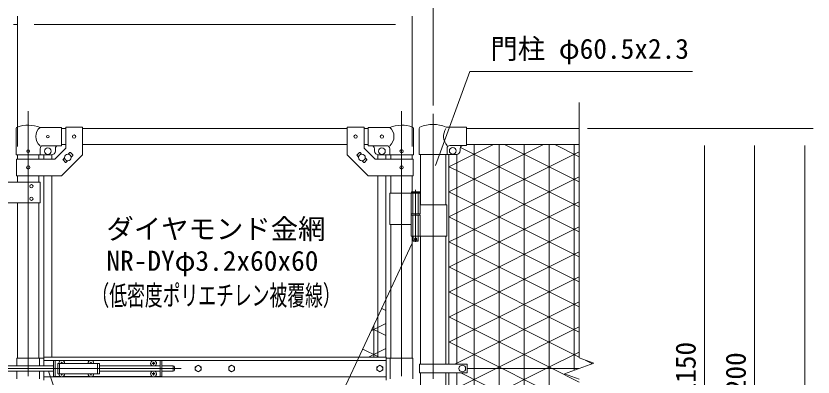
# Model space of a CAD drawing. Units: millimetres, scale not verified. Extents: x -4200 to 4200, y -2970 to 2970.
# Drawn here: x 1243 to 3152, y 66 to 932 of the extents above; entities that cross this region are included whole.
import ezdxf
from ezdxf.enums import TextEntityAlignment as Align

# ---------------------------------------------------------------- set-up
doc = ezdxf.new("R2010")
doc.units = ezdxf.units.MM
doc.header["$LTSCALE"] = 20
doc.linetypes.add('DASHED', pattern=[7.5, 6, -1.5])
doc.linetypes.add('USER1', pattern=[50.8, 31.75, -6.35, 6.35, -6.35])
for name, color, linetype, lineweight in [('0-1_D-BMK', 2, 'USER1', 13), ('0-2_D-STR1', 1, 'Continuous', 18), ('0-3_D-STR3', 3, 'Continuous', 13), ('0-4_0', 7, 'Continuous', 9), ('0-8_D-STR-DIM', 7, 'Continuous', 9), ('0-9_D-STR-TXT', 7, 'Continuous', 9), ('0-A_Defpoints', 8, 'Continuous', 18)]:
    doc.layers.add(name, color=color, linetype=linetype, lineweight=lineweight)
doc.styles.add('ＭＳ ゴシック', font='')
doc.styles.get('ＭＳ ゴシック').set_extended_font_data('MS Gothic')

msp = doc.modelspace()

# ---------------------------------------------------------------- linework, layer by layer
at = {"layer": '0-1_D-BMK'}
for p, q in [((1272.39, 703.1), (1272.39, -535.29)), ((2166.59, 703.1), (2166.59, -535.29)), ((2241.99, 696.61), (2241.99, -799.21)), ((2200.15, 514.79), (2200.15, 389.9)), ((2196.53, 396.87), (2203.78, 396.87)), ((1014.52, 86.37), (1638.97, 86.37))]:
    msp.add_line(p, q, dxfattribs=at)
at = {"layer": '0-2_D-STR1'}
for p, q in [((1362.39, 661.37), (1352.39, 661.37)), ((2036.59, 661.37), (1402.39, 661.37)), ((2086.59, 661.37), (2076.59, 661.37)), ((2321.99, 661.37), (2591.99, 661.37)), ((1362.39, 623.37), (1352.39, 623.37)), ((2036.59, 623.37), (1402.39, 623.37)), ((2086.59, 623.37), (2076.59, 623.37)), ((2321.99, 623.37), (2591.99, 623.37)), ((1246.99, 598.37), (1246.99, 588.32)), ((1297.79, 598.37), (1297.79, 588.32)), ((2141.19, 598.37), (2141.19, 588.32)), ((2191.99, 598.37), (2191.99, 588.32)), ((2211.74, 599.07), (2211.74, 478.87)), ((2272.24, 599.07), (2272.24, 478.87)), ((1246.99, 548.32), (1246.99, 533.32)), ((1297.79, 548.32), (1297.79, 533.32)), ((2141.19, 548.32), (2141.19, 506.87)), ((2191.99, 548.32), (2191.99, 509.87)), ((1246.99, 483.32), (1246.99, 111.37)), ((1297.79, 483.32), (1297.79, 111.37)), ((2141.19, 431.87), (2141.19, 111.37)), ((2191.99, 403.87), (2191.99, 111.37)), ((2211.74, 403.87), (2211.74, 96.87)), ((2272.24, 403.87), (2272.24, 96.87)), ((2211.74, 75.87), (2211.74, -287.13)), ((2272.24, 75.87), (2272.24, -287.13))]:
    msp.add_line(p, q, dxfattribs=at)
at = {"layer": '0-3_D-STR3'}
for p, q in [((1243.84, 598.37), (1243.84, 662.06)), ((1352.39, 664.37), (1300.94, 664.37)), ((1352.39, 664.37), (1352.39, 620.37)), ((1362.39, 664.57), (1362.39, 614.89)), ((1362.39, 664.57), (1402.39, 664.57)), ((1402.39, 664.57), (1402.39, 598.32)), ((2036.59, 664.57), (2036.59, 598.32)), ((2076.59, 664.57), (2036.59, 664.57)), ((2076.59, 664.57), (2076.59, 614.89)), ((2086.59, 664.37), (2138.04, 664.37)), ((2086.59, 664.37), (2086.59, 620.37)), ((2195.14, 598.37), (2195.14, 662.06)), ((2208.59, 661.92), (2208.59, 599.07)), ((2273.12, 665.07), (2321.99, 665.07)), ((2321.99, 621.07), (2321.99, 665.07)), ((1300.94, 598.37), (1300.94, 613.37)), ((1352.39, 620.37), (1307.94, 620.37)), ((1335.82, 588.32), (1362.39, 614.89)), ((1337.39, 613.37), (1337.39, 608.37)), ((2103.16, 588.32), (2076.59, 614.89)), ((2086.59, 620.37), (2131.04, 620.37)), ((2101.59, 613.37), (2101.59, 608.37)), ((2138.04, 598.37), (2138.04, 613.37)), ((2275.39, 614.07), (2275.39, 599.07)), ((2282.39, 621.07), (2321.99, 621.07)), ((2306.99, 609.07), (2306.99, 614.07)), ((1243.84, 598.37), (1300.94, 598.37)), ((1300.94, 598.37), (1327.39, 598.37)), ((1309.89, 598.37), (1309.89, 588.32)), ((1328.89, 598.37), (1328.89, 588.32)), ((1368.27, 600.27), (1371.99, 603.98)), ((1373.4, 603.98), (1379.06, 598.33)), ((1375.34, 593.2), (1379.06, 596.91)), ((2065.58, 603.98), (2059.92, 598.33)), ((2063.64, 593.2), (2059.92, 596.91)), ((2070.71, 600.27), (2067, 603.98)), ((2110.09, 598.37), (2110.09, 588.32)), ((2138.04, 598.37), (2111.59, 598.37)), ((2129.09, 598.37), (2129.09, 588.32)), ((2195.14, 598.37), (2138.04, 598.37)), ((2208.59, 599.07), (2296.99, 599.07)), ((2279.49, 599.07), (2279.49, 96.87)), ((2298.49, 599.07), (2298.49, 96.87)), ((1244.69, 588.32), (1335.82, 588.32)), ((1244.69, 588.32), (1244.69, 548.32)), ((1355.72, 587.72), (1359.44, 591.44)), ((1355.72, 586.31), (1361.38, 580.65)), ((1362.8, 580.65), (1366.51, 584.37)), ((2076.19, 580.65), (2072.47, 584.37)), ((2083.26, 586.31), (2077.6, 580.65)), ((2083.26, 587.72), (2079.54, 591.44)), ((2194.29, 588.32), (2103.16, 588.32)), ((2194.29, 588.32), (2194.29, 548.32)), ((1309.89, 548.32), (1309.89, 113.87)), ((1328.89, 548.32), (1328.89, 113.87)), ((2110.09, 548.32), (2110.09, 113.87)), ((2129.09, 548.32), (2129.09, 113.87)), ((1301.39, 533.32), (1181.39, 533.32)), ((1301.39, 533.32), (1301.39, 483.32)), ((2138.04, 506.87), (2138.04, 431.87)), ((2138.04, 506.87), (2210.95, 506.87)), ((2189.35, 506.87), (2189.35, 456.87)), ((2210.15, 508.87), (2190.15, 508.87)), ((2191.15, 509.87), (2209.15, 509.87)), ((2210.15, 508.87), (2209.15, 509.87)), ((2210.15, 508.87), (2210.15, 506.87)), ((2210.95, 506.87), (2210.95, 456.87)), ((1301.39, 483.32), (1181.39, 483.32)), ((2210.95, 478.87), (2275.29, 478.87)), ((2275.29, 478.87), (2275.29, 403.87)), ((2189.35, 456.87), (2210.95, 456.87)), ((2189.35, 453.87), (2210.95, 453.87)), ((2189.35, 453.87), (2189.35, 403.87)), ((2189.65, 456.87), (2189.65, 453.87)), ((2189.65, 453.87), (2210.65, 453.87)), ((2210.65, 456.87), (2210.65, 453.87)), ((2210.95, 453.87), (2210.95, 403.87)), ((2138.04, 431.87), (2189.24, 431.87)), ((2189.35, 403.87), (2275.29, 403.87)), ((2194.15, 403.87), (2194.15, 392.87)), ((2195.15, 391.87), (2194.15, 392.87)), ((2195.15, 391.87), (2205.15, 391.87)), ((2205.15, 391.87), (2206.15, 392.87)), ((1245.39, 111.37), (1245.39, 92.87)), ((1245.39, 111.37), (1309.49, 111.37)), ((1299.39, 111.37), (1299.39, 92.87)), ((1309.49, 113.87), (2129.49, 113.87)), ((1309.49, 92.87), (1309.49, 113.87)), ((1309.49, 105.87), (2129.49, 105.87)), ((1332.64, 105.37), (1332.64, 67.37)), ((1332.64, 105.37), (1350.04, 105.37)), ((1337.14, 105.37), (1337.14, 67.37)), ((1343.14, 98.87), (1343.14, 73.87)), ((1343.14, 98.87), (1443.14, 98.87)), ((1350.79, 99.29), (1349.49, 99.26)), ((1349.49, 99.26), (1349.49, 98.87)), ((1352.25, 102.02), (1352.22, 100.72)), ((1352.25, 102.02), (1353.04, 102.02)), ((1353.04, 102.02), (1353.06, 100.72)), ((1355.24, 105.37), (1420.04, 105.37)), ((1420.79, 99.29), (1419.49, 99.26)), ((1419.49, 99.26), (1419.49, 98.87)), ((1422.25, 102.02), (1422.22, 100.72)), ((1422.25, 102.02), (1423.04, 102.02)), ((1423.04, 102.02), (1423.06, 100.72)), ((1424.49, 99.29), (1425.79, 99.26)), ((1425.24, 105.37), (1570.04, 105.37)), ((1425.79, 99.26), (1425.79, 98.87)), ((1443.14, 98.87), (1443.14, 73.87)), ((1570.79, 99.29), (1569.49, 99.26)), ((1569.49, 99.26), (1569.49, 98.47)), ((1570.79, 98.45), (1569.49, 98.47)), ((1572.25, 102.02), (1572.22, 100.72)), ((1572.25, 95.72), (1572.22, 97.01)), ((1572.25, 102.02), (1573.04, 102.02)), ((1572.25, 95.72), (1573.04, 95.72)), ((1573.04, 102.02), (1573.06, 100.72)), ((1573.04, 95.72), (1573.06, 97.01)), ((1574.49, 99.29), (1575.79, 99.26)), ((1574.49, 98.45), (1575.79, 98.47)), ((1575.24, 105.37), (1592.64, 105.37)), ((1575.79, 99.26), (1575.79, 98.47)), ((1588.14, 105.37), (1588.14, 67.37)), ((1592.64, 105.37), (1592.64, 67.37)), ((2129.49, 58.87), (2129.49, 113.87)), ((2193.59, 111.37), (2129.49, 111.37)), ((2139.59, 111.37), (2139.59, 61.37)), ((2193.59, 111.37), (2193.59, 61.37)), ((2209.19, 96.87), (2209.19, 75.87)), ((2209.19, 96.87), (2323.99, 96.87)), ((2323.99, 96.87), (2323.99, 75.87)), ((1151.84, 92.87), (1332.64, 92.87)), ((1151.84, 79.87), (1332.64, 79.87)), ((1245.39, 79.87), (1245.39, 61.37)), ((1299.39, 79.87), (1299.39, 61.37)), ((1309.49, 58.87), (1309.49, 79.87)), ((1443.14, 92.87), (1588.14, 92.87)), ((1443.14, 79.87), (1588.14, 79.87)), ((1572.25, 77.02), (1572.22, 75.72)), ((1572.25, 77.02), (1573.04, 77.02)), ((1573.04, 77.02), (1573.06, 75.72)), ((1592.64, 92.87), (1619.64, 92.87)), ((1592.64, 79.87), (1619.64, 79.87)), ((1619.64, 92.87), (1619.64, 79.87)), ((1622.64, 89.87), (1622.64, 82.87)), ((2591.99, 86.37), (2323.99, 86.37)), ((1309.49, 66.87), (2129.49, 66.87)), ((1332.64, 67.37), (1350.04, 67.37)), ((1343.14, 73.87), (1443.14, 73.87)), ((1349.49, 73.47), (1349.49, 73.87)), ((1350.79, 73.45), (1349.49, 73.47)), ((1352.25, 70.72), (1352.22, 72.01)), ((1352.25, 70.72), (1353.04, 70.72)), ((1353.04, 70.72), (1353.06, 72.01)), ((1354.49, 73.45), (1355.79, 73.47)), ((1355.24, 67.37), (1420.04, 67.37)), ((1355.79, 73.47), (1355.79, 73.87)), ((1419.49, 73.47), (1419.49, 73.87)), ((1420.79, 73.45), (1419.49, 73.47)), ((1422.25, 70.72), (1422.22, 72.01)), ((1422.25, 70.72), (1423.04, 70.72)), ((1423.04, 70.72), (1423.06, 72.01)), ((1424.49, 73.45), (1425.79, 73.47)), ((1425.24, 67.37), (1570.04, 67.37)), ((1425.79, 73.47), (1425.79, 73.87)), ((1570.79, 74.29), (1569.49, 74.26)), ((1569.49, 73.47), (1569.49, 74.26)), ((1570.79, 73.45), (1569.49, 73.47)), ((1572.25, 70.72), (1572.22, 72.01)), ((1572.25, 70.72), (1573.04, 70.72)), ((1573.04, 70.72), (1573.06, 72.01)), ((1574.49, 74.29), (1575.79, 74.26)), ((1574.49, 73.45), (1575.79, 73.47)), ((1575.24, 67.37), (1592.64, 67.37)), ((1575.79, 73.47), (1575.79, 74.26)), ((2209.19, 75.87), (2323.99, 75.87)), ((2279.49, -424.93), (2279.49, 75.87)), ((2298.49, -424.93), (2298.49, 75.87))]:
    msp.add_line(p, q, dxfattribs=at)
at = {"layer": '0-3_D-STR3', "linetype": 'DASHED'}
for p, q in [((2193.85, 506.87), (2193.85, 456.87)), ((2206.45, 506.87), (2206.45, 456.87)), ((2193.85, 453.87), (2193.85, 403.87)), ((2206.45, 453.87), (2206.45, 403.87)), ((1347.64, 98.87), (1347.64, 73.87)), ((1438.64, 98.87), (1438.64, 73.87))]:
    msp.add_line(p, q, dxfattribs=at)
at = {"layer": '0-3_D-STR3'}
for points in [[(1244.69, 548.32), (1352.39, 548.32), (1402.39, 598.32)], [(2194.29, 548.32), (2086.59, 548.32), (2036.59, 598.32)], [(2191.15, 509.87), (2190.15, 508.87), (2190.15, 506.87)], [(2206.15, 403.87), (2206.15, 392.87), (2194.15, 392.87)], [(1354.49, 99.29), (1355.79, 99.26), (1355.79, 98.87)]]:
    msp.add_lwpolyline(points, dxfattribs=at)
for points in [[(1679.49, 94.47), (1672.48, 90.42), (1672.48, 82.32), (1679.49, 78.27), (1686.51, 82.32), (1686.51, 90.42)], [(1759.49, 94.47), (1752.48, 90.42), (1752.48, 82.32), (1759.49, 78.27), (1766.51, 82.32), (1766.51, 90.42)], [(2114.49, 94.47), (2107.48, 90.42), (2107.48, 82.32), (2114.49, 78.27), (2121.51, 82.32), (2121.51, 90.42)]]:
    msp.add_lwpolyline(points, close=True, dxfattribs=at)
for centre, radius in [((1319.39, 642.37), 3), ((1382.39, 642.32), 4), ((2056.59, 642.32), 4), ((2119.59, 642.37), 4), ((1319.39, 607.37), 8), ((2119.59, 607.37), 8), ((2166.59, 607.37), 4), ((2288.99, 608.07), 8), ((1272.39, 607.37), 3), ((1367.39, 592.32), 8), ((2071.59, 592.32), 8), ((1272.39, 568.32), 4), ((2166.59, 568.32), 4), ((1279.9, 523.32), 4), ((1279.9, 493.32), 4), ((2200.15, 396.87), 2.5), ((1679.49, 86.37), 7.03), ((1759.49, 86.37), 7.03), ((2114.49, 86.37), 7.03), ((2311.99, 86.37), 8)]:
    msp.add_circle(centre, radius, dxfattribs=at)
for centre, radius, start, end in [((1272.39, 589.64), 80, 69.0916, 109.22051), ((2166.59, 589.64), 80, 70.77949, 110.9084), ((2241.99, 591.37), 80, 67.09875, 113.10629), ((1247.14, 662.06), 3.3, 109.22051, 180), ((1319.14, 642.37), 28.55, 129.59418, 230.40582), ((2119.85, 642.37), 28.55, 309.59418, 50.40582), ((2191.84, 662.06), 3.3, 0, 70.77949), ((2211.89, 661.92), 3.3, 113.10629, 180), ((2300.52, 643.12), 33.4, 146.35914, 222.2959), ((1307.94, 613.37), 7, 90, 180), ((1344.39, 613.37), 7, 90, 180), ((2094.59, 613.37), 7, 0, 90), ((2131.04, 613.37), 7, 0, 90), ((2282.39, 614.07), 7, 90, 180), ((2313.99, 614.07), 7, 90, 180), ((1327.39, 608.37), 10, 270, 0), ((1372.69, 603.28), 1, 45, 135), ((1378.35, 597.62), 1, 315, 45), ((2060.63, 597.62), 1, 135, 225), ((2066.29, 603.28), 1, 45, 135), ((2111.59, 608.37), 10, 180, 270), ((2296.99, 609.07), 10, 270, 0), ((1356.43, 587.01), 1, 135, 225), ((1362.09, 581.36), 1, 225, 315), ((2076.89, 581.36), 1, 225, 315), ((2082.55, 587.01), 1, 315, 45), ((1352.64, 98.87), 7, 0, 180), ((1350.74, 100.77), 1.49, 270, 0), ((1354.55, 100.77), 1.49, 180, 270), ((1422.64, 98.87), 7, 0, 180), ((1420.74, 100.77), 1.49, 270, 0), ((1424.55, 100.77), 1.49, 180, 270), ((1572.64, 98.87), 7, 301.00272, 238.99728), ((1570.74, 100.77), 1.49, 270, 0), ((1570.74, 96.96), 1.49, 0, 90), ((1574.55, 100.77), 1.49, 180, 270), ((1574.55, 96.96), 1.49, 90, 180), ((1572.64, 73.87), 7, 121.00272, 58.99728), ((1619.64, 89.87), 3, 0, 90), ((1619.64, 82.87), 3, 270, 0), ((1352.64, 73.87), 7, 180, 0), ((1350.74, 71.96), 1.49, 0, 90), ((1354.55, 71.96), 1.49, 90, 180), ((1422.64, 73.87), 7, 180, 0), ((1420.74, 71.96), 1.49, 0, 90), ((1424.55, 71.96), 1.49, 90, 180), ((1570.74, 75.77), 1.49, 270, 0), ((1570.74, 71.96), 1.49, 0, 90), ((1574.55, 75.77), 1.49, 180, 270), ((1574.55, 71.96), 1.49, 90, 180)]:
    msp.add_arc(centre, radius, start, end, dxfattribs=at)
at = {"layer": '0-4_0'}
for p, q in [((2298.49, 579.27), (2386.69, 623.37)), ((2298.49, 519.27), (2506.69, 623.37)), ((2591.99, 473.99), (2307.37, 616.3)), ((2340, 86.37), (2340, 623.37)), ((2400, 86.37), (2400, 623.37)), ((2591.99, 533.99), (2413.23, 623.37)), ((2460, 86.37), (2460, 623.37)), ((2520, 86.37), (2520, 623.37)), ((2591.99, 593.99), (2533.23, 623.37)), ((2280, 96.87), (2280, 599.07)), ((2298.49, 459.27), (2591.99, 606.02)), ((2279.49, 569.77), (2298.49, 579.27)), ((2298.49, 560.74), (2279.49, 570.24)), ((2591.99, 413.99), (2298.49, 560.74)), ((2298.49, 399.27), (2591.99, 546.02)), ((2279.49, 509.77), (2298.49, 519.27)), ((2298.49, 500.74), (2279.49, 510.24)), ((2591.99, 353.99), (2298.49, 500.74)), ((2298.49, 339.27), (2591.99, 486.02)), ((2279.49, 449.77), (2298.49, 459.27)), ((2298.49, 440.74), (2279.49, 450.24)), ((2591.99, 293.99), (2298.49, 440.74)), ((2298.49, 279.27), (2591.99, 426.02)), ((2279.49, 389.77), (2298.49, 399.27)), ((2298.49, 380.74), (2279.49, 390.24)), ((2591.99, 233.99), (2298.49, 380.74)), ((2298.49, 219.27), (2591.99, 366.02)), ((2279.49, 329.77), (2298.49, 339.27)), ((2298.49, 320.74), (2279.49, 330.24)), ((2591.99, 173.99), (2298.49, 320.74)), ((2298.49, 159.27), (2591.99, 306.02)), ((2279.49, 269.77), (2298.49, 279.27)), ((2129.09, 225.44), (2118.94, 230.51)), ((2279.49, 209.77), (2298.49, 219.27)), ((2298.49, 200.74), (2279.49, 210.24)), ((2527.23, 86.37), (2298.49, 200.74)), ((2100, 113.87), (2100, 189.9)), ((2392.69, 86.37), (2591.99, 186.02)), ((2279.49, 149.77), (2298.49, 159.27)), ((2298.49, 140.74), (2279.49, 150.24)), ((2407.23, 86.37), (2298.49, 140.74)), ((2512.69, 86.37), (2591.99, 126.02)), ((2623.96, 98), (2606.44, 106.76)), ((2298.49, 39.27), (2392.69, 86.37)), ((2298.49, -20.73), (2512.69, 86.37)), ((2340, -450.63), (2340, 86.37)), ((2400, -450.63), (2400, 86.37)), ((2591.99, -6.02), (2407.23, 86.37)), ((2460, -450.63), (2460, 86.37)), ((2520, -450.63), (2520, 86.37)), ((2591.99, 53.98), (2527.23, 86.37)), ((2280, -424.93), (2280, 75.87)), ((2591.99, -66.02), (2308.23, 75.87))]:
    msp.add_line(p, q, dxfattribs=at)
for points in [[(2580, 82), (2580, 86.37), (2580, 623.37)], [(2591.99, 113.98), (2298.49, 260.74), (2279.49, 270.24)], [(2293.69, 96.87), (2298.49, 99.27), (2591.99, 246.02)], [(2093.99, 177.02), (2110.09, 185.07), (2129.09, 194.57)], [(2129.09, 165.44), (2110.09, 174.94), (2096.25, 181.86)], [(2087.69, 113.87), (2110.09, 125.07), (2129.09, 134.57)], [(2112.23, 113.87), (2110.09, 114.94), (2073.56, 133.2)]]:
    msp.add_lwpolyline(points, dxfattribs=at)
at = {"layer": '0-8_D-STR-DIM'}
for p, q in [((2241.99, 716.61), (2241.99, 1051.37)), ((1246.99, 618.37), (1246.99, 931.37)), ((1246.99, 618.37), (1246.99, 931.37)), ((2191.99, 618.37), (2191.99, 931.37)), ((1236.99, 911.37), (1246.99, 911.37)), ((1286.99, 911.37), (2151.99, 911.37)), ((1286.99, 911.37), (1326.99, 911.37)), ((2591.99, 112.02), (2591.99, 724.37)), ((2611.99, 661.37), (2911.99, 661.37)), ((2611.99, 661.37), (3031.99, 661.37)), ((2611.99, 661.37), (3151.99, 661.37)), ((2891.99, -448.63), (2891.99, 621.37)), ((3011.99, -498.63), (3011.99, 621.37)), ((3131.99, -748.63), (3131.99, 621.37)), ((2556.75, 73.54), (2627.23, 99.19)), ((2627.23, 99.19), (2591.99, 112.02)), ((2591.99, 60.72), (2556.75, 73.54))]:
    msp.add_line(p, q, dxfattribs=at)
at = {"layer": '0-9_D-STR-TXT'}
for points in [[(2862.89, 798.46), (2329.73, 798.46), (2247.8, 572.73)], [(1683.01, -88.08), (1379.05, -88.08), (1320.69, 79.95)]]:
    msp.add_lwpolyline(points, dxfattribs=at)
at = {"layer": '0-A_Defpoints'}
msp.add_line((2191.99, 387.18), (1783.59, -488.63), dxfattribs=at)

# ---------------------------------------------------------------- texts
at = {"layer": '0-8_D-STR-DIM', "style": 'ＭＳ ゴシック'}
for s, p in [('1150', (2885.24, 19.47)), ('1200', (3005.24, -5.53))]:
    msp.add_text(s, height=48.09, rotation=90, dxfattribs=at).set_placement(p, align=Align.BOTTOM_LEFT)
at = {"layer": '0-9_D-STR-TXT', "style": 'ＭＳ ゴシック'}
for s, p in [('門柱 φ60.5x2.3', (2379.38, 814.35)), ('ダイヤモンド金網', (1459.59, 382.62)), ('NR-DYφ3.2x60x60', (1459.59, 306.18))]:
    msp.add_text(s, height=48.09, dxfattribs=at).set_placement(p, align=Align.BOTTOM_LEFT)
at = {"layer": '0-9_D-STR-TXT', "style": 'ＭＳ ゴシック', "width": 0.65}
msp.add_text('（低密度ポリエチレン被覆線）', height=48.09, dxfattribs=at).set_placement((1423.86, 223.38), align=Align.BOTTOM_LEFT)

doc.saveas('drawing.dxf')
